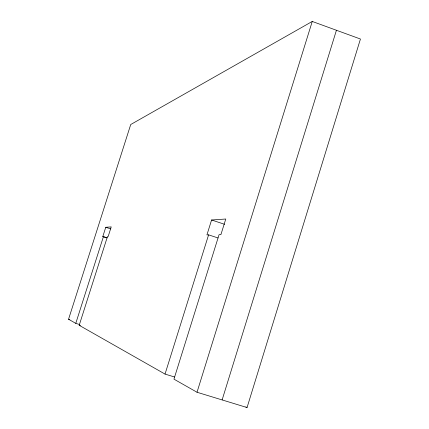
<?xml version="1.0" encoding="UTF-8"?>
<svg xmlns="http://www.w3.org/2000/svg" width="429" height="429" viewBox="0 0 429 429"><rect width="100%" height="100%" fill="white"/><g stroke="black" fill="none" stroke-linecap="round" stroke-linejoin="round"><path stroke-width="0.64" d="M217.991 237.95L208.596 234.861L206.923 234.888L211.588 219.991L225.777 219.015L220.892 234.658L219.069 234.684L173.954 379.15L197.013 392.251L247.056 407.545L360.451 39.018L312.248 21.45L130.732 124.517L68.549 319.251L75.777 323.359L79.612 324.549M197.013 392.251L312.248 21.45M222.125 399.925L336.433 30.266M174.565 377.005L165.036 374.083L208.596 234.861M106.569 237.838L102.783 236.615L105.759 227.279L111.229 226.903L108.162 236.524L107.475 236.535L79.193 325.3L165.036 374.083M75.777 323.359L103.437 236.604L107.239 237.832M102.783 236.615L103.437 236.604M79.193 325.3L80.443 325.686M68.549 319.251L69.825 319.648M105.759 227.279L110.8 228.92M211.588 219.991L224.646 224.313M245.876 406.923L247.056 407.545"/></g></svg>
